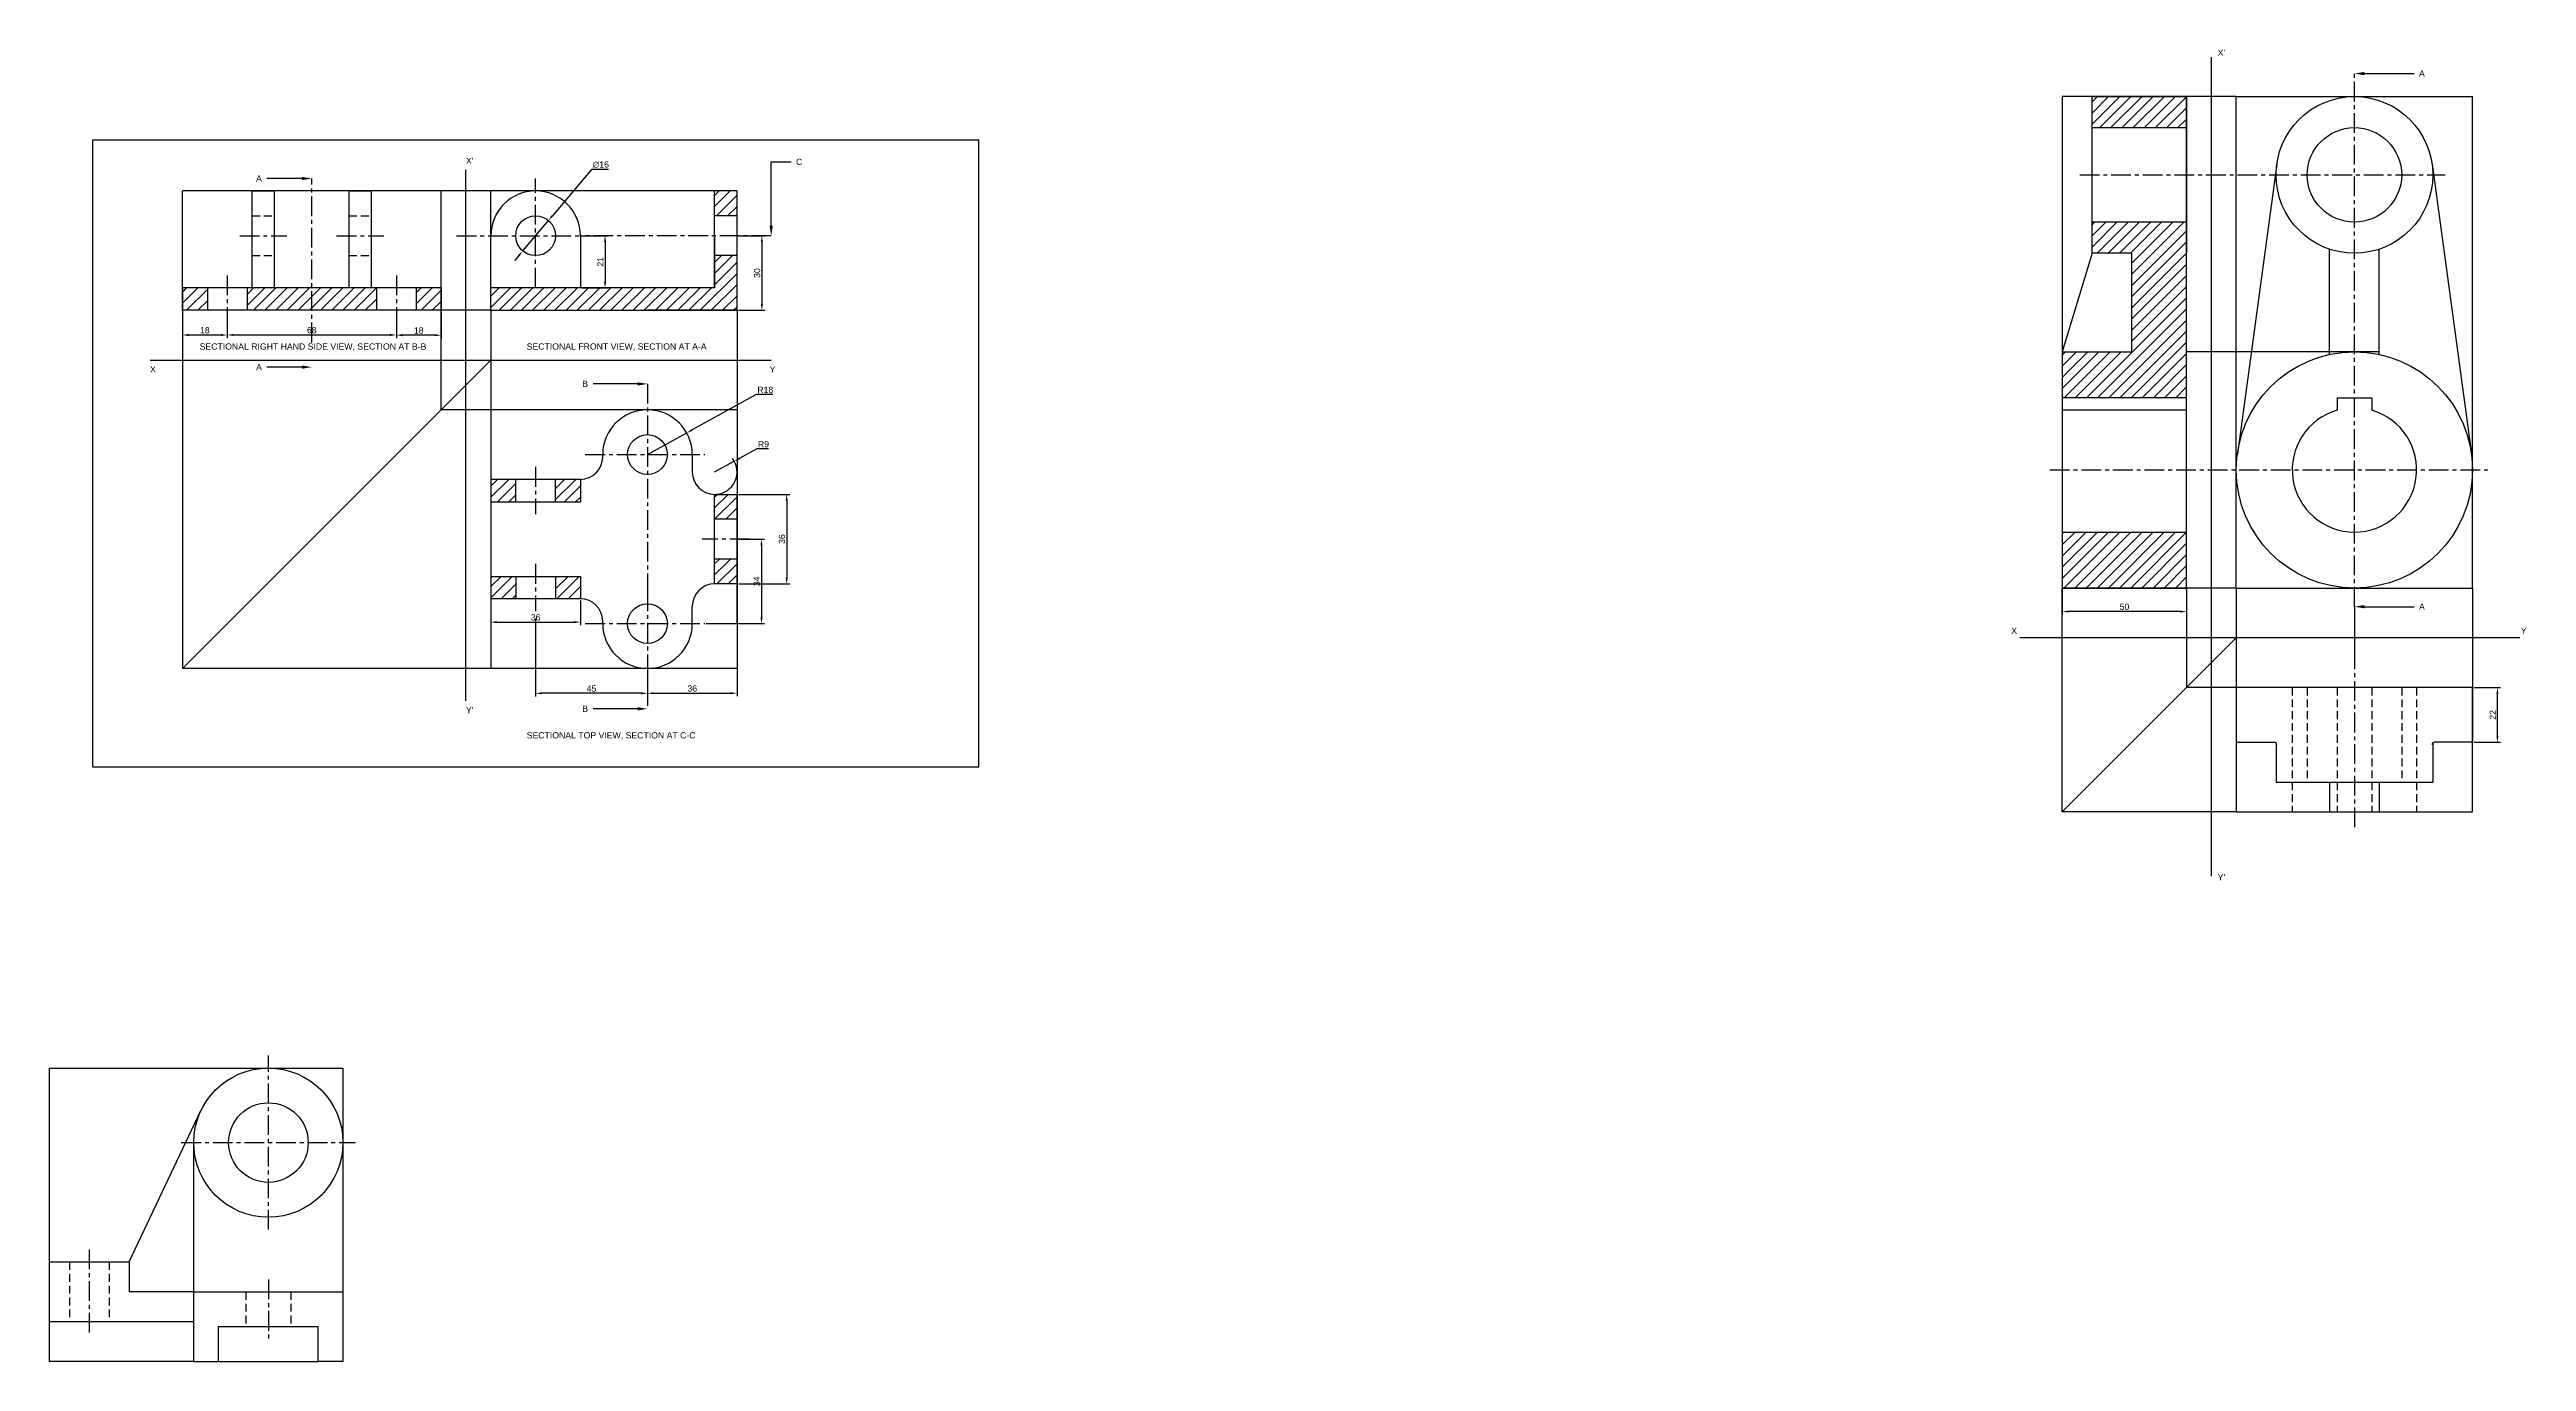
# Model space of a CAD drawing. Header units: millimetres. Extents: x 2726 to 5550, y 702 to 2199.
# Drawn here: x 2852 to 3848, y 1671 to 2199 of the extents above; entities that cross this region are included whole.
import ezdxf
from ezdxf import colors
from ezdxf.entities.mleader import LeaderData, LeaderLine
from ezdxf.math import Vec2, Vec3

# ---------------------------------------------------------------- set-up
doc = ezdxf.new("R2010")
doc.units = ezdxf.units.MM
doc.linetypes.add('CENTER', pattern=[50.8, 31.75, -6.35, 6.35, -6.35])
doc.linetypes.add('DASHED', pattern=[19.05, 12.7, -6.35])
doc.styles.get("Standard").update_dxf_attribs({"font": 'arial.ttf'})
doc.dimstyles.new('ISO-25H', dxfattribs={"dimtxt": 2.5, "dimasz": 2.5, "dimexe": 1.25, "dimexo": 0.625, "dimtad": 1, "dimtoh": 1, "dimtxsty": 'Standard', "dimcen": 2.5, "dimclrt": 7, "dimadec": 0, "dimazin": 0, "dimtfac": 1, "dimtmove": 0, "dimatfit": 3, "dimfxl": 1, "dimarcsym": 0})

# ---------------------------------------------------------------- blocks, each defined once
blk = doc.blocks.new('*D58')
at = {"color": 0, "lineweight": -2, "transparency": 16777216}
for p, q in [((3128.85, 2002.14), (3139.32, 2002.14)), ((3138.07, 1999.64), (3138.07, 1970.64)), ((3115.85, 1968.14), (3139.32, 1968.14))]:
    blk.add_line(p, q, dxfattribs=at)
at = {"color": 0, "transparency": 16777216}
for points in [[(3137.65, 1999.64), (3138.49, 1999.64), (3138.07, 2002.14)], [(3137.65, 1970.64), (3138.49, 1970.64), (3138.07, 1968.14)]]:
    blk.add_solid(points, dxfattribs=at)
at = {"layer": 'Defpoints', "color": 0, "transparency": 16777216}
for p in [(3128.23, 2002.14), (3115.23, 1968.14), (3138.07, 1968.14)]:
    blk.add_point(p, dxfattribs=at)
at = {"color": 7, "transparency": 16777216, "insert": (3136.17, 1985.14), "char_height": 2.5, "attachment_point": 5, "rotation": 90}
blk.add_mtext('34', dxfattribs=at)
blk = doc.blocks.new('*D59')
at = {"color": 0, "lineweight": -2, "transparency": 16777216}
for p, q in [((3029.23, 1977.52), (3029.23, 1967.51)), ((3065.23, 1977.52), (3065.23, 1967.51)), ((3031.73, 1968.76), (3062.73, 1968.76))]:
    blk.add_line(p, q, dxfattribs=at)
at = {"color": 0, "transparency": 16777216}
for points in [[(3031.73, 1969.17), (3031.73, 1968.34), (3029.23, 1968.76)], [(3062.73, 1969.17), (3062.73, 1968.34), (3065.23, 1968.76)]]:
    blk.add_solid(points, dxfattribs=at)
at = {"layer": 'Defpoints', "color": 0, "transparency": 16777216}
for p in [(3029.23, 1978.14), (3065.23, 1978.14), (3065.23, 1968.76)]:
    blk.add_point(p, dxfattribs=at)
at = {"color": 7, "transparency": 16777216, "insert": (3047.23, 1970.66), "char_height": 2.5, "attachment_point": 5}
blk.add_mtext('36', dxfattribs=at)
blk = doc.blocks.new('*D61')
at = {"color": 0, "lineweight": -2, "transparency": 16777216}
for p, q in [((3065.85, 2124.14), (3076.41, 2124.14)), ((3075.16, 2121.64), (3075.16, 2105.64)), ((3065.85, 2103.14), (3076.41, 2103.14))]:
    blk.add_line(p, q, dxfattribs=at)
at = {"color": 0, "transparency": 16777216}
for points in [[(3074.74, 2121.64), (3075.57, 2121.64), (3075.16, 2124.14)], [(3074.74, 2105.64), (3075.57, 2105.64), (3075.16, 2103.14)]]:
    blk.add_solid(points, dxfattribs=at)
at = {"layer": 'Defpoints', "color": 0, "transparency": 16777216}
for p in [(3065.23, 2124.14), (3065.23, 2103.14), (3075.16, 2103.14)]:
    blk.add_point(p, dxfattribs=at)
at = {"color": 7, "transparency": 16777216, "insert": (3073.28, 2113.64), "char_height": 2.5, "attachment_point": 5, "rotation": 90}
blk.add_mtext('21', dxfattribs=at)
blk = doc.blocks.new('*D62')
at = {"color": 0, "lineweight": -2, "transparency": 16777216}
for p, q in [((3128.85, 2124.14), (3139.48, 2124.14)), ((3138.23, 2121.64), (3138.23, 2096.64)), ((3128.85, 2094.14), (3139.48, 2094.14))]:
    blk.add_line(p, q, dxfattribs=at)
at = {"color": 0, "transparency": 16777216}
for points in [[(3137.81, 2121.64), (3138.64, 2121.64), (3138.23, 2124.14)], [(3137.81, 2096.64), (3138.64, 2096.64), (3138.23, 2094.14)]]:
    blk.add_solid(points, dxfattribs=at)
at = {"layer": 'Defpoints', "color": 0, "transparency": 16777216}
for p in [(3128.23, 2124.14), (3128.23, 2094.14), (3138.23, 2094.14)]:
    blk.add_point(p, dxfattribs=at)
at = {"color": 7, "transparency": 16777216, "insert": (3136.32, 2109.14), "char_height": 2.5, "attachment_point": 5, "rotation": 90}
blk.add_mtext('30', dxfattribs=at)
blk = doc.blocks.new('*D63')
at = {"color": 0, "lineweight": -2, "transparency": 16777216}
for p, q in [((3119.23, 2029.14), (3127.13, 2033.44)), ((3136.24, 2038.39), (3129.33, 2034.64)), ((3140.9, 2038.39), (3136.24, 2038.39))]:
    blk.add_line(p, q, dxfattribs=at)
blk.add_arc((3119.23, 2029.14), 9, 273.97887, 36.49277, dxfattribs=at)
at = {"color": 0, "transparency": 16777216}
blk.add_solid([(3129.13, 2035), (3129.53, 2034.27), (3127.13, 2033.44)], dxfattribs=at)
at = {"layer": 'Defpoints', "color": 0, "transparency": 16777216}
for p in [(3127.13, 2033.44), (3119.23, 2029.14)]:
    blk.add_point(p, dxfattribs=at)
at = {"color": 7, "transparency": 16777216, "insert": (3138.88, 2040.29), "char_height": 2.5, "attachment_point": 5}
blk.add_mtext('R9', dxfattribs=at)
blk = doc.blocks.new('*D64')
at = {"color": 0, "lineweight": -2, "transparency": 16777216}
for p, q in [((3128.85, 2020.14), (3149.45, 2020.14)), ((3148.2, 2017.64), (3148.2, 1986.64)), ((3128.85, 1984.14), (3149.45, 1984.14))]:
    blk.add_line(p, q, dxfattribs=at)
at = {"color": 0, "transparency": 16777216}
for points in [[(3147.78, 2017.64), (3148.62, 2017.64), (3148.2, 2020.14)], [(3147.78, 1986.64), (3148.62, 1986.64), (3148.2, 1984.14)]]:
    blk.add_solid(points, dxfattribs=at)
at = {"layer": 'Defpoints', "color": 0, "transparency": 16777216}
for p in [(3128.23, 2020.14), (3128.23, 1984.14), (3148.2, 1984.14)]:
    blk.add_point(p, dxfattribs=at)
at = {"color": 7, "transparency": 16777216, "insert": (3146.3, 2002.14), "char_height": 2.5, "attachment_point": 5, "rotation": 90}
blk.add_mtext('36', dxfattribs=at)
blk = doc.blocks.new('*D66')
at = {"color": 0, "lineweight": -2, "transparency": 16777216}
for p, q in [((3128.23, 1983.52), (3128.23, 1938.92)), ((3092.23, 1949.52), (3092.23, 1938.92)), ((3094.73, 1940.17), (3125.73, 1940.17))]:
    blk.add_line(p, q, dxfattribs=at)
at = {"color": 0, "transparency": 16777216}
for points in [[(3094.73, 1940.58), (3094.73, 1939.75), (3092.23, 1940.17)], [(3125.73, 1940.58), (3125.73, 1939.75), (3128.23, 1940.17)]]:
    blk.add_solid(points, dxfattribs=at)
at = {"layer": 'Defpoints', "color": 0, "transparency": 16777216}
for p in [(3128.23, 1984.14), (3092.23, 1950.14), (3128.23, 1940.17)]:
    blk.add_point(p, dxfattribs=at)
at = {"color": 7, "transparency": 16777216, "insert": (3110.23, 1942.07), "char_height": 2.5, "attachment_point": 5}
blk.add_mtext('36', dxfattribs=at)
blk = doc.blocks.new('*D67')
at = {"color": 0, "lineweight": -2, "transparency": 16777216}
for p, q in [((3047.23, 1970.03), (3047.23, 1938.88)), ((3092.23, 1949.52), (3092.23, 1938.88)), ((3089.73, 1940.13), (3049.73, 1940.13))]:
    blk.add_line(p, q, dxfattribs=at)
at = {"color": 0, "transparency": 16777216}
for points in [[(3049.73, 1940.55), (3049.73, 1939.72), (3047.23, 1940.13)], [(3089.73, 1940.55), (3089.73, 1939.72), (3092.23, 1940.13)]]:
    blk.add_solid(points, dxfattribs=at)
at = {"layer": 'Defpoints', "color": 0, "transparency": 16777216}
for p in [(3047.23, 1970.66), (3092.23, 1950.14), (3047.23, 1940.13)]:
    blk.add_point(p, dxfattribs=at)
at = {"color": 7, "transparency": 16777216, "insert": (3069.73, 1942.03), "char_height": 2.5, "attachment_point": 5}
blk.add_mtext('45', dxfattribs=at)
blk = doc.blocks.new('*D68')
at = {"color": 0, "lineweight": -2, "transparency": 16777216}
for p, q in [((3135.98, 2060.25), (3110.18, 2046.04)), ((3142.59, 2060.25), (3135.98, 2060.25)), ((3092.23, 2036.14), (3107.99, 2044.83))]:
    blk.add_line(p, q, dxfattribs=at)
at = {"color": 0, "transparency": 16777216}
blk.add_solid([(3109.98, 2046.4), (3110.38, 2045.67), (3107.99, 2044.83)], dxfattribs=at)
at = {"layer": 'Defpoints', "color": 0, "transparency": 16777216}
for p in [(3107.99, 2044.83), (3092.23, 2036.14)]:
    blk.add_point(p, dxfattribs=at)
at = {"color": 7, "transparency": 16777216, "insert": (3139.6, 2062.15), "char_height": 2.5, "attachment_point": 5}
blk.add_mtext('R18', dxfattribs=at)
blk = doc.blocks.new('*D69')
at = {"color": 0, "lineweight": -2, "transparency": 16777216}
for p, q in [((3069.65, 2150.73), (3054, 2132.17)), ((3076.58, 2150.73), (3069.65, 2150.73)), ((3042.07, 2118.03), (3052.38, 2130.26)), ((3040.46, 2116.12), (3038.85, 2114.2))]:
    blk.add_line(p, q, dxfattribs=at)
at = {"color": 0, "transparency": 16777216}
for points in [[(3053.68, 2132.44), (3054.31, 2131.9), (3052.38, 2130.26)], [(3040.14, 2116.38), (3040.78, 2115.85), (3042.07, 2118.03)]]:
    blk.add_solid(points, dxfattribs=at)
at = {"layer": 'Defpoints', "color": 0, "transparency": 16777216}
for p in [(3052.38, 2130.26), (3042.07, 2118.03)]:
    blk.add_point(p, dxfattribs=at)
at = {"color": 7, "transparency": 16777216, "insert": (3073.43, 2152.71), "char_height": 2.5, "attachment_point": 5}
blk.add_mtext('∅16', dxfattribs=at)
blk = doc.blocks.new('*D70')
at = {"color": 0, "lineweight": -2, "transparency": 16777216}
for p, q in [((2923.23, 2093.52), (2923.23, 2082.99)), ((2991.23, 2093.52), (2991.23, 2082.99)), ((2925.73, 2084.24), (2988.73, 2084.24))]:
    blk.add_line(p, q, dxfattribs=at)
at = {"color": 0, "transparency": 16777216}
for points in [[(2925.73, 2084.66), (2925.73, 2083.83), (2923.23, 2084.24)], [(2988.73, 2084.66), (2988.73, 2083.83), (2991.23, 2084.24)]]:
    blk.add_solid(points, dxfattribs=at)
at = {"layer": 'Defpoints', "color": 0, "transparency": 16777216}
for p in [(2923.23, 2094.14), (2991.23, 2094.14), (2991.23, 2084.24)]:
    blk.add_point(p, dxfattribs=at)
at = {"color": 7, "transparency": 16777216, "insert": (2957.23, 2086.14), "char_height": 2.5, "attachment_point": 5}
blk.add_mtext('68', dxfattribs=at)
blk = doc.blocks.new('*D71')
at = {"color": 0, "lineweight": -2, "transparency": 16777216}
for p, q in [((2905.23, 2093.52), (2905.23, 2082.96)), ((2923.23, 2093.52), (2923.23, 2082.96)), ((2920.73, 2084.21), (2907.73, 2084.21))]:
    blk.add_line(p, q, dxfattribs=at)
at = {"color": 0, "transparency": 16777216}
for points in [[(2907.73, 2084.62), (2907.73, 2083.79), (2905.23, 2084.21)], [(2920.73, 2084.62), (2920.73, 2083.79), (2923.23, 2084.21)]]:
    blk.add_solid(points, dxfattribs=at)
at = {"layer": 'Defpoints', "color": 0, "transparency": 16777216}
for p in [(2905.23, 2094.14), (2923.23, 2094.14), (2905.23, 2084.21)]:
    blk.add_point(p, dxfattribs=at)
at = {"color": 7, "transparency": 16777216, "insert": (2914.23, 2086.11), "char_height": 2.5, "attachment_point": 5}
blk.add_mtext('18', dxfattribs=at)
blk = doc.blocks.new('*D72')
at = {"color": 0, "lineweight": -2, "transparency": 16777216}
for p, q in [((2991.23, 2093.52), (2991.23, 2082.89)), ((3009.23, 2093.52), (3009.23, 2082.89)), ((3006.73, 2084.14), (2993.73, 2084.14))]:
    blk.add_line(p, q, dxfattribs=at)
at = {"color": 0, "transparency": 16777216}
for points in [[(2993.73, 2084.56), (2993.73, 2083.73), (2991.23, 2084.14)], [(3006.73, 2084.56), (3006.73, 2083.73), (3009.23, 2084.14)]]:
    blk.add_solid(points, dxfattribs=at)
at = {"layer": 'Defpoints', "color": 0, "transparency": 16777216}
for p in [(2991.23, 2094.14), (3009.23, 2094.14), (2991.23, 2084.14)]:
    blk.add_point(p, dxfattribs=at)
at = {"color": 7, "transparency": 16777216, "insert": (3000.23, 2086.04), "char_height": 2.5, "attachment_point": 5}
blk.add_mtext('18', dxfattribs=at)
blk = doc.blocks.new('*D76')
at = {"color": 0, "lineweight": -2, "transparency": 16777216}
for p, q in [((3826.81, 1942.47), (3837.44, 1942.47)), ((3836.19, 1922.97), (3836.19, 1939.97)), ((3826.81, 1920.47), (3837.44, 1920.47))]:
    blk.add_line(p, q, dxfattribs=at)
at = {"color": 0, "transparency": 16777216}
for points in [[(3835.77, 1939.97), (3836.6, 1939.97), (3836.19, 1942.47)], [(3835.77, 1922.97), (3836.6, 1922.97), (3836.19, 1920.47)]]:
    blk.add_solid(points, dxfattribs=at)
at = {"layer": 'Defpoints', "color": 0, "transparency": 16777216}
for p in [(3826.19, 1942.47), (3836.19, 1942.47), (3826.19, 1920.47)]:
    blk.add_point(p, dxfattribs=at)
at = {"color": 7, "transparency": 16777216, "insert": (3834.31, 1931.47), "char_height": 2.5, "attachment_point": 5, "rotation": 90}
blk.add_mtext('22', dxfattribs=at)
blk = doc.blocks.new('*D77')
at = {"color": 0, "lineweight": -2, "transparency": 16777216}
for p, q in [((3661.19, 1981.84), (3661.19, 1971.76)), ((3708.69, 1973.01), (3663.69, 1973.01)), ((3711.19, 1981.84), (3711.19, 1971.76))]:
    blk.add_line(p, q, dxfattribs=at)
at = {"color": 0, "transparency": 16777216}
for points in [[(3663.69, 1973.42), (3663.69, 1972.59), (3661.19, 1973.01)], [(3708.69, 1973.42), (3708.69, 1972.59), (3711.19, 1973.01)]]:
    blk.add_solid(points, dxfattribs=at)
at = {"layer": 'Defpoints', "color": 0, "transparency": 16777216}
for p in [(3661.19, 1982.47), (3711.19, 1982.47), (3661.19, 1973.01)]:
    blk.add_point(p, dxfattribs=at)
at = {"color": 7, "transparency": 16777216, "insert": (3686.19, 1974.91), "char_height": 2.5, "attachment_point": 5}
blk.add_mtext('50', dxfattribs=at)

msp = doc.modelspace()

# ---------------------------------------------------------------- hatches: boundary and pattern name
h = msp.add_hatch()
h.set_pattern_fill('ANSI31', color=256)
h.paths.add_polyline_path([(3711.186, 2180.108), (3673.186, 2180.108), (3673.186, 2167.608), (3711.186, 2167.608)])
h = msp.add_hatch()
h.set_pattern_fill('ANSI31', color=252)
h.paths.add_polyline_path([(3128.227, 2116.143), (3119.227, 2116.143), (3119.227, 2103.143), (3029.227, 2103.143), (3029.227, 2094.143), (3128.227, 2094.143)])
h.paths.add_polyline_path([(3128.227, 2142.143), (3119.227, 2142.143), (3119.227, 2132.143), (3128.227, 2132.143)])
h = msp.add_hatch()
h.set_pattern_fill('ANSI31', color=256)
h.paths.add_polyline_path([(3711.186, 2117.108), (3711.186, 2129.608), (3673.186, 2129.608), (3673.186, 2117.108), (3689.186, 2117.108), (3689.186, 2077.466), (3661.186, 2077.466), (3661.186, 2058.966), (3711.186, 2058.966)])
h.paths.add_polyline_path([(3711.186, 2004.966), (3661.186, 2004.966), (3661.186, 1982.466), (3711.186, 1982.466)])
h = msp.add_hatch()
h.set_pattern_fill('ANSI31', color=252)
h.paths.add_polyline_path([(2915.227, 2103.143), (2905.227, 2103.143), (2905.227, 2094.143), (2915.227, 2094.143)])
h.paths.add_polyline_path([(2957.227, 2103.143), (2933.227, 2103.143), (2933.227, 2094.143), (2957.227, 2094.143)])
h.paths.add_polyline_path([(2981.227, 2103.143), (2957.227, 2103.143), (2957.227, 2094.143), (2981.227, 2094.143)])
h.paths.add_polyline_path([(3009.227, 2103.143), (2999.227, 2103.143), (2999.227, 2094.143), (3009.227, 2094.143)])
h.paths.add_polyline_path([(2983.227, 2103.143), (2981.227, 2103.143), (2981.227, 2094.143), (2983.227, 2094.143)])
h.paths.add_polyline_path([(2933.227, 2103.143), (2931.227, 2103.143), (2931.227, 2094.143), (2933.227, 2094.143)])
h = msp.add_hatch()
h.set_pattern_fill('ANSI31', color=252)
h.paths.add_polyline_path([(3039.227, 1987.143), (3029.227, 1987.143), (3029.227, 1978.143), (3039.227, 1978.143)])
h.paths.add_polyline_path([(3065.227, 1987.143), (3055.227, 1987.143), (3055.227, 1978.143), (3065.227, 1978.143)])
h.paths.add_polyline_path([(3039.227, 2026.143), (3029.227, 2026.143), (3029.227, 2017.143), (3039.227, 2017.143)])
h.paths.add_polyline_path([(3065.227, 2026.143), (3055.227, 2026.143), (3055.227, 2017.143), (3065.227, 2017.143)])
h.paths.add_polyline_path([(3128.227, 2020.143), (3119.227, 2020.143), (3119.227, 2010.143), (3128.227, 2010.143)])
h.paths.add_polyline_path([(3128.227, 1994.143), (3119.227, 1994.143), (3119.227, 1984.143), (3128.227, 1984.143)])

# ---------------------------------------------------------------- linework, layer by layer
at = {"color": 252}
for p, q in [((3721.186, 1866.539), (3721.186, 2195.958)), ((3731.186, 2180.108), (3661.186, 2180.108)), ((3661.186, 2180.108), (3661.186, 1982.466)), ((3711.186, 1982.466), (3711.186, 2180.108)), ((3731.186, 1982.466), (3731.186, 2180.108)), ((3731.186, 2180.108), (3826.186, 2180.108)), ((3826.186, 1982.466), (3826.186, 2180.108)), ((3029.227, 2142.143), (2905.227, 2142.143)), ((2905.227, 2094.143), (2905.227, 2142.143)), ((3009.227, 2094.143), (3009.227, 2142.143)), ((3019.227, 1937.123), (3019.227, 2150.697)), ((3128.227, 2142.143), (3029.227, 2142.143)), ((3029.227, 2124.143), (3029.227, 2142.143)), ((2905.227, 2094.143), (2905.227, 1950.143)), ((3009.227, 2054.143), (3009.227, 2094.143)), ((3029.227, 2094.143), (3009.227, 2094.143)), ((3029.227, 2094.143), (3029.227, 2054.143)), ((3128.227, 2094.143), (3128.227, 2054.143)), ((2892.171, 2074.143), (3141.997, 2074.143)), ((3029.227, 2074.143), (2905.227, 1950.143)), ((3788.686, 2077.466), (3711.186, 2077.466)), ((3029.227, 2054.143), (3009.227, 2054.143)), ((3128.227, 2054.143), (3029.227, 2054.143)), ((3029.227, 2054.143), (3029.227, 1950.143)), ((3128.227, 2054.143), (3128.227, 1950.143)), ((3711.186, 1982.466), (3661.186, 1982.466)), ((3661.186, 1892.466), (3661.186, 1982.466)), ((3731.186, 1982.466), (3711.186, 1982.466)), ((3711.186, 1982.466), (3711.186, 1942.466)), ((3731.186, 1982.466), (3826.186, 1982.466)), ((3731.186, 1982.466), (3731.186, 1942.466)), ((3826.186, 1982.466), (3826.186, 1942.466)), ((3065.227, 1978.143), (3039.227, 1978.143)), ((3778.686, 1974.966), (3778.686, 1957.757)), ((3845.202, 1962.466), (3644.134, 1962.466)), ((3731.186, 1962.466), (3661.186, 1892.466)), ((3029.227, 1950.143), (2905.227, 1950.143)), ((3128.227, 1950.143), (3029.227, 1950.143)), ((3731.186, 1942.466), (3711.186, 1942.466)), ((3731.186, 1892.466), (3661.186, 1892.466))]:
    msp.add_line(p, q, dxfattribs=at)
at = {"color": 252, "linetype": 'CENTER', "ltscale": 0.25}
for p, q in [((3778.686, 1974.966), (3778.686, 2189.966)), ((2957.227, 2081.259), (2957.227, 2147.143)), ((3047.227, 2103.271), (3047.227, 2147.143)), ((3668.186, 2148.608), (3815.186, 2148.608)), ((2928.227, 2124.143), (2947.227, 2124.143)), ((2967.227, 2124.143), (2986.227, 2124.143)), ((3015.477, 2124.143), (3072.227, 2124.143)), ((3141.977, 2124.143), (3065.227, 2124.143)), ((2923.227, 2108.143), (2923.227, 2089.143)), ((2991.227, 2108.143), (2991.227, 2089.143)), ((3092.227, 2064.544), (3092.227, 1976.143)), ((3067.227, 2036.143), (3115.227, 2036.143)), ((3047.227, 2031.143), (3047.227, 2012.143)), ((3656.186, 2029.966), (3833.686, 2029.966)), ((3133.227, 2002.143), (3114.227, 2002.143)), ((3047.227, 1992.143), (3047.227, 1973.143)), ((3092.227, 1981.143), (3092.227, 1934.002)), ((3067.227, 1968.143), (3115.227, 1968.143)), ((3778.686, 1957.757), (3778.686, 1885.714))]:
    msp.add_line(p, q, dxfattribs=at)
for p, q in [((3673.186, 2117.108), (3673.186, 2180.108)), ((3673.186, 2180.108), (3711.186, 2180.108)), ((3711.186, 2180.108), (3711.186, 2117.108)), ((3673.186, 2167.608), (3711.186, 2167.608)), ((3747.474, 2152.856), (3731.62, 2036.372)), ((3809.898, 2152.856), (3825.752, 2036.372)), ((2933.227, 2103.143), (2933.227, 2142.143)), ((2933.227, 2142.143), (2942.227, 2142.143)), ((2942.227, 2103.143), (2942.227, 2142.143)), ((2972.227, 2103.143), (2972.227, 2142.143)), ((2972.227, 2142.143), (2981.227, 2142.143)), ((2981.227, 2103.143), (2981.227, 2142.143)), ((3119.227, 2103.143), (3119.227, 2142.143)), ((3128.227, 2142.143), (3119.227, 2142.143)), ((3128.227, 2094.143), (3128.227, 2142.143)), ((3128.227, 2132.143), (3119.227, 2132.143)), ((3029.227, 2094.143), (3029.227, 2124.143)), ((3065.227, 2124.143), (3065.227, 2103.143)), ((3119.227, 2124.143), (3119.227, 2103.143)), ((3711.186, 2129.608), (3673.186, 2129.608)), ((3128.227, 2116.143), (3119.227, 2116.143)), ((3673.186, 2117.108), (3661.186, 2077.466)), ((3689.186, 2117.108), (3673.186, 2117.108)), ((3689.186, 2077.466), (3689.186, 2117.108)), ((3711.186, 1982.466), (3711.186, 2117.108)), ((3768.686, 2076.401), (3768.686, 2118.738)), ((3788.686, 2076.401), (3788.686, 2118.738)), ((3009.227, 2103.143), (2905.227, 2103.143)), ((2905.227, 2103.143), (2905.227, 2094.143)), ((2915.227, 2103.143), (2915.227, 2094.143)), ((2931.227, 2103.143), (2931.227, 2094.143)), ((2983.227, 2103.143), (2983.227, 2094.143)), ((2999.227, 2103.143), (2999.227, 2094.143)), ((3009.227, 2103.143), (3009.227, 2094.143)), ((3119.227, 2103.143), (3029.227, 2103.143)), ((3009.227, 2094.143), (2905.227, 2094.143)), ((3029.227, 2094.143), (3128.227, 2094.143)), ((3128.227, 2094.143), (3092.227, 2094.143)), ((3661.186, 2077.466), (3661.186, 1982.466)), ((3661.186, 2077.466), (3689.186, 2077.466)), ((3711.186, 2058.966), (3661.186, 2058.966)), ((3711.186, 2053.966), (3661.186, 2053.966)), ((3771.686, 2058.966), (3771.686, 2053.966)), ((3771.686, 2058.966), (3785.686, 2058.966)), ((3785.686, 2058.966), (3785.686, 2053.966)), ((3074.227, 2035.143), (3074.227, 2036.143)), ((3110.227, 2036.143), (3110.227, 2029.143)), ((3065.227, 2026.143), (3029.227, 2026.143)), ((3029.227, 2026.143), (3029.227, 1978.143)), ((3039.227, 2017.143), (3039.227, 2026.143)), ((3055.227, 2017.143), (3055.227, 2026.143)), ((3065.227, 2026.143), (3065.227, 2017.143)), ((3826.186, 1982.466), (3826.186, 2029.966)), ((3029.227, 2017.143), (3065.227, 2017.143)), ((3119.227, 1984.143), (3119.227, 2020.143)), ((3119.227, 2020.143), (3128.227, 2020.143)), ((3128.227, 2002.143), (3128.227, 2020.143)), ((3128.227, 2020.143), (3128.227, 1984.143)), ((3128.227, 2010.143), (3119.227, 2010.143)), ((3661.186, 2004.966), (3711.186, 2004.966)), ((3128.227, 1994.143), (3119.227, 1994.143)), ((3128.227, 1968.143), (3128.227, 2002.143)), ((3128.227, 2002.143), (3128.227, 1984.143)), ((3029.227, 1987.143), (3065.227, 1987.143)), ((3039.227, 1987.143), (3039.227, 1978.143)), ((3055.227, 1987.143), (3055.227, 1978.143)), ((3065.227, 1987.143), (3065.227, 1978.143)), ((3128.227, 1984.143), (3119.227, 1984.143)), ((3661.186, 1982.466), (3711.186, 1982.466)), ((3065.227, 1978.143), (3029.227, 1978.143)), ((3110.227, 1968.143), (3110.227, 1975.143)), ((3074.227, 1968.143), (3074.227, 1969.143)), ((3110.227, 1968.143), (3110.227, 1968.143)), ((3826.186, 1942.466), (3731.186, 1942.466)), ((3731.186, 1942.466), (3731.186, 1892.466)), ((3826.186, 1892.466), (3826.186, 1942.466)), ((3826.186, 1942.466), (3826.186, 1920.466)), ((3731.186, 1920.466), (3746.459, 1920.466)), ((3747.186, 1920.153), (3747.186, 1904.466)), ((3810.186, 1920.153), (3810.186, 1904.466)), ((3826.186, 1920.466), (3810.913, 1920.466)), ((3747.186, 1904.466), (3810.186, 1904.466)), ((3768.686, 1904.466), (3768.686, 1892.466)), ((3788.686, 1904.466), (3788.686, 1892.466)), ((3731.186, 1892.466), (3826.186, 1892.466)), ((2883.758, 1711.46), (2912.657, 1772.328)), ((2909.758, 1699.46), (2909.758, 1759.46)), ((2969.758, 1759.46), (2969.758, 1671.46)), ((2851.758, 1687.46), (2851.758, 1711.46)), ((2851.758, 1711.46), (2883.758, 1711.46)), ((2883.758, 1711.46), (2883.758, 1699.46)), ((2909.758, 1699.46), (2883.758, 1699.46)), ((2909.758, 1699.46), (2969.758, 1699.46)), ((2909.758, 1687.46), (2909.758, 1699.46)), ((2859.758, 1687.46), (2851.758, 1687.46)), ((2909.758, 1687.46), (2859.758, 1687.46)), ((2909.758, 1671.46), (2909.758, 1687.46)), ((2909.758, 1671.46), (2909.758, 1687.46)), ((2919.758, 1685.46), (2959.758, 1685.46)), ((2919.758, 1671.46), (2919.758, 1685.46)), ((2959.758, 1671.46), (2959.758, 1685.46)), ((2909.758, 1671.46), (2919.758, 1671.46)), ((2969.758, 1671.46), (2959.758, 1671.46)), ((2969.758, 1671.46), (2959.758, 1671.46)), ((2969.758, 1671.46), (2959.758, 1671.46))]:
    msp.add_line(p, q)
at = {"color": 7, "linetype": 'DASHED', "ltscale": 0.25}
for p, q in [((2933.227, 2132.143), (2942.227, 2132.143)), ((2972.227, 2132.143), (2981.227, 2132.143)), ((2933.227, 2116.143), (2942.227, 2116.143)), ((2972.227, 2116.143), (2981.227, 2116.143)), ((3753.686, 1942.466), (3753.686, 1892.466)), ((3759.686, 1942.466), (3759.686, 1904.466)), ((3771.686, 1942.466), (3771.686, 1892.466)), ((3785.686, 1942.466), (3785.686, 1892.466)), ((3797.686, 1942.466), (3797.686, 1904.466)), ((3803.686, 1942.466), (3803.686, 1892.466))]:
    msp.add_line(p, q, dxfattribs=at)
at = {"color": 3, "linetype": 'CENTER', "ltscale": 0.25}
for p, q in [((2939.758, 1724.46), (2939.758, 1794.46)), ((2904.758, 1759.46), (2974.758, 1759.46)), ((2867.758, 1716.46), (2867.758, 1682.46)), ((2939.758, 1704.46), (2939.758, 1680.46))]:
    msp.add_line(p, q, dxfattribs=at)
at = {"color": 8}
for p, q in [((2851.758, 1789.46), (2969.758, 1789.46)), ((2851.758, 1671.46), (2851.758, 1789.46)), ((2969.758, 1789.46), (2969.758, 1671.46)), ((2909.758, 1671.46), (2851.758, 1671.46)), ((2919.758, 1671.46), (2959.758, 1671.46))]:
    msp.add_line(p, q, dxfattribs=at)
at = {"color": 6, "linetype": 'DASHED', "ltscale": 0.25}
for p, q in [((2859.758, 1711.46), (2859.758, 1687.46)), ((2875.758, 1711.46), (2875.758, 1687.46)), ((2930.758, 1699.46), (2930.758, 1685.46)), ((2948.758, 1699.46), (2948.758, 1685.46))]:
    msp.add_line(p, q, dxfattribs=at)
for centre, radius in [((3778.686, 2148.608), 31.5), ((3778.686, 2148.608), 19), ((3047.227, 2124.143), 8), ((3778.686, 2029.966), 47.5), ((3092.227, 2036.143), 8), ((3092.227, 1968.143), 8), ((2939.758, 1759.46), 30), ((2939.758, 1759.46), 16)]:
    msp.add_circle(centre, radius)
for centre, radius, start, end in [((3047.227, 2124.143), 18, 360, 180), ((3092.227, 2036.143), 18, 0, 180), ((3778.686, 2029.966), 25, 106.260205, 73.739795), ((3065.227, 2035.143), 9, 270, 0), ((3119.227, 2029.143), 9, 180, 270), ((3119.227, 1975.143), 9, 90, 180), ((3065.227, 1969.143), 9, 0, 90), ((3092.227, 1968.143), 18, 180, 0), ((3746.459, 1919.466), 1, 0, 90), ((3810.913, 1919.466), 1, 90, 180)]:
    msp.add_arc(centre, radius, start, end)
at = {"layer": 'Defpoints'}
msp.add_lwpolyline([(2869.091, 1910.523), (3225.491, 1910.523), (3225.491, 2162.523), (2869.091, 2162.523)], close=True, dxfattribs=at)

# ---------------------------------------------------------------- texts
at = {"char_height": 2.5, "attachment_point": 1}
for s, width, heights, insert in [("X'", 11.10571, [0], (3723.68, 2199.006)), ("X'", 9.33692, [0], (3019.227, 2155.558)), ('SECTIONAL RIGHT HAND SIDE VIEW, SECTION AT B-B', 104.3932, [3.414], (2912.11, 2080.838)), ('SECTIONAL FRONT VIEW, SECTION AT A-A', 104.3932, [3.414], (3043.647, 2080.838)), ('X', 6.36411, [0], (2892.171, 2071.643)), ('Y', 6.36411, [0], (3141.345, 2071.643)), ('X', 7.64299, [0], (3640.703, 1966.548)), ('Y', 7.64299, [0], (3845.615, 1966.548)), ("Y'", 9.33692, [0], (3019.227, 1934.623)), ('SECTIONAL TOP VIEW, SECTION AT C-C', 104.3932, [3.414], (3043.647, 1924.491)), ("Y'", 11.10571, [0], (3723.68, 1867.452))]:
    msp.add_mtext_dynamic_manual_height_columns(s, width=width, gutter_width=12.5, heights=heights, dxfattribs=dict(at, insert=insert))

# ---------------------------------------------------------------- dimensions: what is measured, and where the dimension line sits
at = {"color": 252}
dim = msp.add_diameter_dim_2p(p1=(3042.07, 2118.027), p2=(3052.385, 2130.258), dimstyle='ISO-25H', dxfattribs=at)
dim.commit()
dim.dimension.update_dxf_attribs({"geometry": '*D69', "text_midpoint": (3073.427, 2150.734), "dimtype": 163})
for base, p1, p2, picture, middle in [((3075.155, 2103.143), (3065.227, 2124.143), (3065.227, 2103.143), '*D61', (3073.275, 2113.643)), ((3138.227, 2094.143), (3128.227, 2124.143), (3128.227, 2094.143), '*D62', (3136.324, 2109.143)), ((3148.199, 1984.143), (3128.227, 2020.143), (3128.227, 1984.143), '*D64', (3146.297, 2002.143)), ((3138.07, 1968.143), (3128.227, 2002.143), (3115.227, 1968.143), '*D58', (3136.168, 1985.143))]:
    dim = msp.add_linear_dim(base=base, p1=p1, p2=p2, angle=90, dimstyle='ISO-25H', dxfattribs=at)
    dim.commit()
    dim.dimension.update_dxf_attribs({"geometry": picture, "text_midpoint": middle})
for base, p1, p2, picture, middle in [((2905.227, 2084.207), (2923.227, 2094.143), (2905.227, 2094.143), '*D71', (2914.227, 2086.108)), ((2991.227, 2084.242), (2923.227, 2094.143), (2991.227, 2094.143), '*D70', (2957.227, 2086.143)), ((2991.227, 2084.143), (3009.227, 2094.143), (2991.227, 2094.143), '*D72', (3000.227, 2086.044)), ((3128.227, 1940.167), (3092.227, 1950.143), (3128.227, 1984.143), '*D66', (3110.227, 1942.069)), ((3065.227, 1968.756), (3029.227, 1978.143), (3065.227, 1978.143), '*D59', (3047.227, 1970.658)), ((3047.227, 1940.133), (3092.227, 1950.143), (3047.227, 1970.658), '*D67', (3069.727, 1942.029))]:
    dim = msp.add_linear_dim(base=base, p1=p1, p2=p2, dimstyle='ISO-25H', dxfattribs=at)
    dim.commit()
    dim.dimension.update_dxf_attribs({"geometry": picture, "text_midpoint": middle})
for center, mpoint, picture, middle in [((3092.227, 2036.143), (3107.993, 2044.829), '*D68', (3139.599, 2060.251)), ((3119.227, 2029.143), (3127.134, 2033.442), '*D63', (3138.883, 2038.393))]:
    dim = msp.add_radius_dim(center=center, mpoint=mpoint, dimstyle='ISO-25H', dxfattribs=at)
    dim.commit()
    dim.dimension.update_dxf_attribs({"geometry": picture, "text_midpoint": middle, "dimtype": 164})
dim = msp.add_linear_dim(base=(3661.186, 1973.008), p1=(3711.186, 1982.466), p2=(3661.186, 1982.466), dimstyle='ISO-25H')
dim.commit()
dim.dimension.update_dxf_attribs({"geometry": '*D77', "text_midpoint": (3686.186, 1974.91)})
dim = msp.add_linear_dim(base=(3836.186, 1942.466), p1=(3826.186, 1920.466), p2=(3826.186, 1942.466), angle=90, dimstyle='ISO-25H')
dim.commit()
dim.dimension.update_dxf_attribs({"geometry": '*D76', "text_midpoint": (3834.306, 1931.466)})

# ---------------------------------------------------------------- leaders
ml = msp.add_multileader_mtext('Standard')
ml.set_content('A', color=256)
ml.set_leader_properties()
ml.build(insert=Vec2(0, 0))
ctx = ml.context
ctx.base_point, ctx.char_height, ctx.plane_origin = Vec3(3802.658, 2189.345), 2.5, Vec3(3778.686, 2189.345)
notes = []
notes.append((ctx, [(0, (1, 1, 0), (3794.658, 2189.345), (1, 0), 8, [(0, [(3778.686, 2189.345)], 0, [])])]))
ctx.mtext.insert, ctx.mtext.flow_direction = Vec3(3804.658, 2190.595), 5
ml = msp.add_multileader_mtext('Standard')
ml.set_content('C', color=256)
ml.set_leader_properties()
ml.build(insert=Vec2(0, 0))
ctx = ml.context
ctx.base_point, ctx.char_height, ctx.plane_origin = Vec3(3149.977, 2153.808), 2.5, Vec3(3141.977, 2124.143)
notes.append((ctx, [(0, (1, 1, 0), (3141.977, 2153.808), (1, 0), 8, [(0, [(3141.977, 2124.143)], 0, [])])]))
ctx.mtext.insert, ctx.mtext.flow_direction = Vec3(3151.977, 2155.079), 5
ml = msp.add_multileader_mtext('Standard')
ml.set_content('A', color=256)
ml.set_leader_properties()
ml.build(insert=Vec2(0, 0))
ctx = ml.context
ctx.base_point, ctx.char_height, ctx.plane_origin = Vec3(2932.814, 2147.143), 2.5, Vec3(2957.227, 2147.143)
ctx.text_align_type = 2
notes.append((ctx, [(0, (1, 1, 0), (2947.149, 2147.143), (-1, 0), 8, [(0, [(2957.227, 2147.143)], 0, [])])]))
ctx.mtext.insert, ctx.mtext.alignment, ctx.mtext.flow_direction = Vec3(2937.149, 2148.393), 3, 5
ml = msp.add_multileader_mtext('Standard')
ml.set_content('A', color=256)
ml.set_leader_properties()
ml.build(insert=Vec2(0, 0))
ctx = ml.context
ctx.base_point, ctx.char_height, ctx.plane_origin = Vec3(2932.814, 2071.302), 2.5, Vec3(2957.227, 2071.302)
ctx.text_align_type = 2
notes.append((ctx, [(0, (1, 1, 0), (2947.149, 2071.302), (-1, 0), 8, [(0, [(2957.227, 2071.302)], 0, [])])]))
ctx.mtext.insert, ctx.mtext.alignment, ctx.mtext.flow_direction = Vec3(2937.149, 2072.552), 3, 5
ml = msp.add_multileader_mtext('Standard')
ml.set_content('B', color=256)
ml.set_leader_properties()
ml.build(insert=Vec2(0, 0))
ctx = ml.context
ctx.base_point, ctx.char_height, ctx.plane_origin = Vec3(3064.455, 2064.544), 2.5, Vec3(3092.227, 2064.544)
ctx.text_align_type = 2
notes.append((ctx, [(0, (1, 1, 0), (3078.343, 2064.544), (-1, 0), 8, [(0, [(3092.227, 2064.544)], 0, [])])]))
ctx.mtext.insert, ctx.mtext.alignment, ctx.mtext.flow_direction = Vec3(3068.343, 2065.794), 3, 5
ml = msp.add_multileader_mtext('Standard')
ml.set_content('A', color=256)
ml.set_leader_properties()
ml.build(insert=Vec2(0, 0))
ctx = ml.context
ctx.base_point, ctx.char_height, ctx.plane_origin = Vec3(3802.658, 1974.966), 2.5, Vec3(3778.686, 1974.966)
notes.append((ctx, [(0, (1, 1, 0), (3794.658, 1974.966), (1, 0), 8, [(0, [(3778.686, 1974.966)], 0, [])])]))
ctx.mtext.insert, ctx.mtext.flow_direction = Vec3(3804.658, 1976.216), 5
ml = msp.add_multileader_mtext('Standard')
ml.set_content('B', color=256)
ml.set_leader_properties()
ml.build(insert=Vec2(0, 0))
ctx = ml.context
ctx.base_point, ctx.char_height, ctx.plane_origin = Vec3(3064.455, 1933.895), 2.5, Vec3(3092.227, 1933.895)
ctx.text_align_type = 2
notes.append((ctx, [(0, (1, 1, 0), (3078.343, 1933.895), (-1, 0), 8, [(0, [(3092.227, 1933.895)], 0, [])])]))
ctx.mtext.insert, ctx.mtext.alignment, ctx.mtext.flow_direction = Vec3(3068.343, 1935.145), 3, 5
for ctx, leaders in notes:
    for number, flags, end, landing, length, lines in leaders:
        leader = LeaderData()
        leader.index, (leader.has_last_leader_line, leader.has_dogleg_vector, leader.attachment_direction) = number, flags
        leader.last_leader_point, leader.dogleg_vector, leader.dogleg_length = Vec3(end), Vec3(landing), length
        for number, points, colour, breaks in lines:
            line = LeaderLine()
            line.index, line.vertices, line.color, line.breaks = number, Vec3.list(points), colors.encode_raw_color(colour), breaks
            leader.lines.append(line)
        ctx.leaders.append(leader)

doc.saveas('drawing.dxf')
